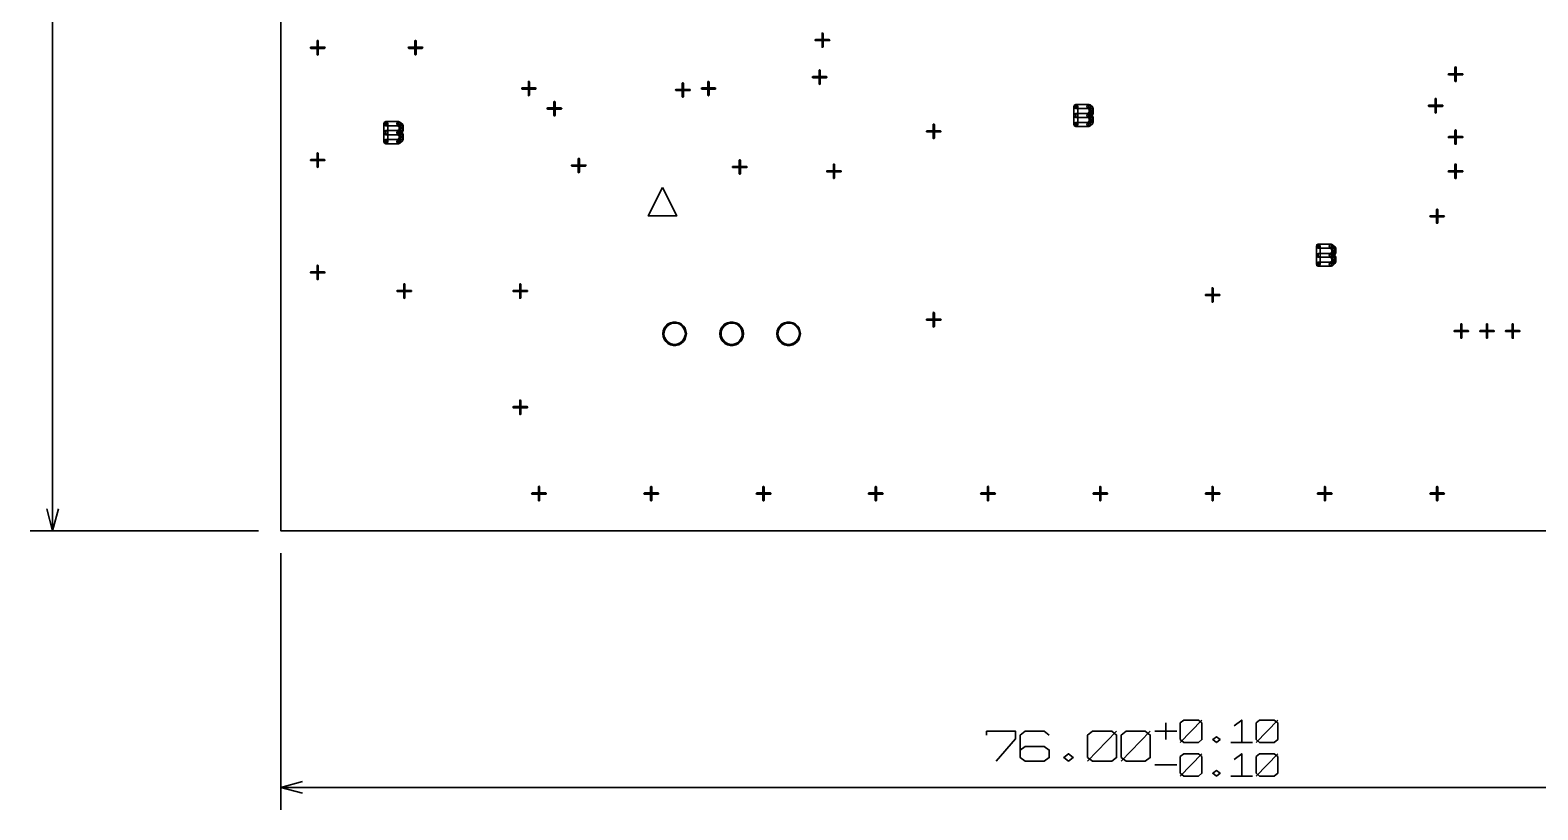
# Model space of a CAD drawing. Header units: millimetres. Extents: x 0 to 1189, y 35 to 806.
# Drawn here: x 592.6 to 777.3, y 415 to 510.5 of the extents above; entities that cross this region are included whole.
import ezdxf

# ---------------------------------------------------------------- set-up
doc = ezdxf.new("R2010")
doc.units = ezdxf.units.MM
doc.layers.add('Pen 1', color=7, linetype='Continuous')

msp = doc.modelspace()

# ---------------------------------------------------------------- linework, layer by layer
at = {"layer": 'Pen 1', "color": 7, "lineweight": 30}
for p, q in [((595.38, 608.72), (595.38, 449.2)), ((620.58, 449.2), (592.62, 449.2)), ((623.33, 446.45), (623.33, 415.02)), ((731.72, 425.67), (731.72, 423.62)), ((733.5, 423.27), (736.15, 426.02)), ((742.8, 423.27), (745.45, 426.02)), ((722.15, 420.98), (725.7, 424.65)), ((726.28, 420.98), (729.83, 424.65)), ((730.4, 424.65), (733.08, 424.65)), ((739.7, 423.27), (742.35, 423.27)), ((733.5, 419.15), (736.15, 421.9)), ((742.8, 419.15), (745.45, 421.9)), ((730.4, 420.52), (733.08, 420.52)), ((623.33, 417.77), (832.35, 417.77)), ((739.7, 419.15), (742.35, 419.15))]:
    msp.add_line(p, q, dxfattribs=at)
for points in [[(623.33, 608.72), (623.33, 449.2), (832.35, 449.2), (832.35, 608.72), (623.33, 608.72)], [(689.62, 510.1), (689.62, 510.15), (689.67, 510.17), (689.72, 510.15), (689.75, 510.1), (689.75, 508.45), (689.72, 508.4), (689.67, 508.4), (689.62, 508.4), (689.62, 508.45), (689.62, 510.1)], [(689.62, 510.1), (689.62, 510.15), (689.67, 510.17), (689.72, 510.15), (689.75, 510.1), (689.75, 508.45), (689.72, 508.4), (689.67, 508.4), (689.62, 508.4), (689.62, 508.45), (689.62, 510.1)], [(627.03, 508.27), (626.97, 508.3), (626.97, 508.35), (626.97, 508.4), (627.03, 508.4), (628.67, 508.4), (628.72, 508.4), (628.75, 508.35), (628.72, 508.3), (628.67, 508.27), (627.03, 508.27)], [(627.03, 508.27), (626.97, 508.3), (626.97, 508.35), (626.97, 508.4), (627.03, 508.4), (628.67, 508.4), (628.72, 508.4), (628.75, 508.35), (628.72, 508.3), (628.67, 508.27), (627.03, 508.27)], [(627.8, 509.17), (627.8, 509.23), (627.85, 509.23), (627.9, 509.23), (627.92, 509.17), (627.92, 507.52), (627.9, 507.48), (627.85, 507.45), (627.8, 507.48), (627.8, 507.52), (627.8, 509.17)], [(627.8, 509.17), (627.8, 509.23), (627.85, 509.23), (627.9, 509.23), (627.92, 509.17), (627.92, 507.52), (627.9, 507.48), (627.85, 507.45), (627.8, 507.48), (627.8, 507.52), (627.8, 509.17)], [(639, 508.27), (638.95, 508.3), (638.92, 508.35), (638.95, 508.4), (639, 508.4), (640.65, 508.4), (640.7, 508.4), (640.72, 508.35), (640.7, 508.3), (640.65, 508.27), (639, 508.27)], [(639, 508.27), (638.95, 508.3), (638.92, 508.35), (638.95, 508.4), (639, 508.4), (640.65, 508.4), (640.7, 508.4), (640.72, 508.35), (640.7, 508.3), (640.65, 508.27), (639, 508.27)], [(639.75, 509.17), (639.78, 509.23), (639.83, 509.23), (639.88, 509.23), (639.9, 509.17), (639.9, 507.52), (639.88, 507.48), (639.83, 507.45), (639.78, 507.48), (639.75, 507.52), (639.75, 509.17)], [(639.75, 509.17), (639.78, 509.23), (639.83, 509.23), (639.88, 509.23), (639.9, 509.17), (639.9, 507.52), (639.88, 507.48), (639.83, 507.45), (639.78, 507.48), (639.75, 507.52), (639.75, 509.17)], [(688.85, 509.23), (688.8, 509.23), (688.8, 509.27), (688.8, 509.33), (688.85, 509.35), (690.5, 509.35), (690.55, 509.33), (690.58, 509.27), (690.55, 509.23), (690.5, 509.23), (688.85, 509.23)], [(688.85, 509.23), (688.8, 509.23), (688.8, 509.27), (688.8, 509.33), (688.85, 509.35), (690.5, 509.35), (690.55, 509.33), (690.58, 509.27), (690.55, 509.23), (690.5, 509.23), (688.85, 509.23)], [(653.65, 504.17), (653.65, 504.23), (653.7, 504.25), (653.75, 504.23), (653.78, 504.17), (653.78, 502.52), (653.75, 502.48), (653.7, 502.45), (653.65, 502.48), (653.65, 502.52), (653.65, 504.17)], [(653.65, 504.17), (653.65, 504.23), (653.7, 504.25), (653.75, 504.23), (653.78, 504.17), (653.78, 502.52), (653.75, 502.48), (653.7, 502.45), (653.65, 502.48), (653.65, 502.52), (653.65, 504.17)], [(675.65, 504.17), (675.67, 504.23), (675.72, 504.25), (675.75, 504.23), (675.78, 504.17), (675.78, 502.52), (675.75, 502.48), (675.72, 502.45), (675.67, 502.48), (675.65, 502.52), (675.65, 504.17)], [(675.65, 504.17), (675.67, 504.23), (675.72, 504.25), (675.75, 504.23), (675.78, 504.17), (675.78, 502.52), (675.75, 502.48), (675.72, 502.45), (675.67, 502.48), (675.65, 502.52), (675.65, 504.17)], [(688.5, 504.67), (688.45, 504.7), (688.45, 504.75), (688.45, 504.8), (688.5, 504.83), (690.15, 504.83), (690.2, 504.8), (690.22, 504.75), (690.2, 504.7), (690.15, 504.67), (688.5, 504.67)], [(688.5, 504.67), (688.45, 504.7), (688.45, 504.75), (688.45, 504.8), (688.5, 504.83), (690.15, 504.83), (690.2, 504.8), (690.22, 504.75), (690.2, 504.7), (690.15, 504.67), (688.5, 504.67)], [(689.28, 505.58), (689.28, 505.62), (689.33, 505.65), (689.38, 505.62), (689.4, 505.58), (689.4, 503.92), (689.38, 503.88), (689.33, 503.85), (689.28, 503.88), (689.28, 503.92), (689.28, 505.58)], [(689.28, 505.58), (689.28, 505.62), (689.33, 505.65), (689.38, 505.62), (689.4, 505.58), (689.4, 503.92), (689.38, 503.88), (689.33, 503.85), (689.28, 503.88), (689.28, 503.92), (689.28, 505.58)], [(766.4, 505.02), (766.35, 505.05), (766.33, 505.1), (766.35, 505.15), (766.4, 505.17), (768.05, 505.17), (768.1, 505.15), (768.12, 505.1), (768.1, 505.05), (768.05, 505.02), (766.4, 505.02)], [(766.4, 505.02), (766.35, 505.05), (766.33, 505.1), (766.35, 505.15), (766.4, 505.17), (768.05, 505.17), (768.1, 505.15), (768.12, 505.1), (768.1, 505.05), (768.05, 505.02), (766.4, 505.02)], [(767.15, 505.92), (767.17, 505.98), (767.22, 506), (767.28, 505.98), (767.3, 505.92), (767.3, 504.27), (767.28, 504.23), (767.22, 504.2), (767.17, 504.23), (767.15, 504.27), (767.15, 505.92)], [(767.15, 505.92), (767.17, 505.98), (767.22, 506), (767.28, 505.98), (767.3, 505.92), (767.3, 504.27), (767.28, 504.23), (767.22, 504.2), (767.17, 504.23), (767.15, 504.27), (767.15, 505.92)], [(652.88, 503.27), (652.83, 503.3), (652.83, 503.35), (652.83, 503.4), (652.88, 503.42), (654.53, 503.42), (654.58, 503.4), (654.6, 503.35), (654.58, 503.3), (654.53, 503.27), (652.88, 503.27)], [(652.88, 503.27), (652.83, 503.3), (652.83, 503.35), (652.83, 503.4), (652.88, 503.42), (654.53, 503.42), (654.58, 503.4), (654.6, 503.35), (654.58, 503.3), (654.53, 503.27), (652.88, 503.27)], [(671.75, 503.1), (671.7, 503.12), (671.67, 503.17), (671.7, 503.23), (671.75, 503.25), (673.4, 503.25), (673.45, 503.23), (673.47, 503.17), (673.45, 503.12), (673.4, 503.1), (671.75, 503.1)], [(671.75, 503.1), (671.7, 503.12), (671.67, 503.17), (671.7, 503.23), (671.75, 503.25), (673.4, 503.25), (673.45, 503.23), (673.47, 503.17), (673.45, 503.12), (673.4, 503.1), (671.75, 503.1)], [(672.5, 504), (672.53, 504.05), (672.58, 504.08), (672.62, 504.05), (672.65, 504), (672.65, 502.35), (672.62, 502.3), (672.58, 502.27), (672.53, 502.3), (672.5, 502.35), (672.5, 504)], [(672.5, 504), (672.53, 504.05), (672.58, 504.08), (672.62, 504.05), (672.65, 504), (672.65, 502.35), (672.62, 502.3), (672.58, 502.27), (672.53, 502.3), (672.5, 502.35), (672.5, 504)], [(674.88, 503.27), (674.85, 503.3), (674.83, 503.35), (674.85, 503.4), (674.88, 503.42), (676.55, 503.42), (676.58, 503.4), (676.6, 503.35), (676.58, 503.3), (676.55, 503.27), (674.88, 503.27)], [(674.88, 503.27), (674.85, 503.3), (674.83, 503.35), (674.85, 503.4), (674.88, 503.42), (676.55, 503.42), (676.58, 503.4), (676.6, 503.35), (676.58, 503.3), (676.55, 503.27), (674.88, 503.27)], [(656.03, 500.83), (655.97, 500.85), (655.95, 500.9), (655.97, 500.95), (656.03, 500.98), (657.67, 500.98), (657.72, 500.95), (657.75, 500.9), (657.72, 500.85), (657.67, 500.83), (656.03, 500.83)], [(656.03, 500.83), (655.97, 500.85), (655.95, 500.9), (655.97, 500.95), (656.03, 500.98), (657.67, 500.98), (657.72, 500.95), (657.75, 500.9), (657.72, 500.85), (657.67, 500.83), (656.03, 500.83)], [(656.78, 501.73), (656.8, 501.77), (656.85, 501.8), (656.9, 501.77), (656.92, 501.73), (656.92, 500.08), (656.9, 500.02), (656.85, 500), (656.8, 500.02), (656.78, 500.08), (656.78, 501.73)], [(656.78, 501.73), (656.8, 501.77), (656.85, 501.8), (656.9, 501.77), (656.92, 501.73), (656.92, 500.08), (656.9, 500.02), (656.85, 500), (656.8, 500.02), (656.78, 500.08), (656.78, 501.73)], [(720.97, 501.15), (720.9, 500.98), (720.72, 500.9), (720.55, 500.98), (720.47, 501.15), (720.55, 501.33), (720.72, 501.4), (720.9, 501.33), (720.97, 501.15)], [(720.72, 498.7), (720.55, 498.77), (720.47, 498.95), (720.47, 501.15), (720.55, 501.33), (720.72, 501.4), (722.3, 501.4), (722.45, 501.35), (722.78, 501.08), (722.85, 500.9), (722.85, 500.88), (722.85, 500.33), (722.78, 500.15), (722.67, 500.05), (722.78, 499.98), (722.85, 499.8), (722.85, 499.77), (722.85, 499.23), (722.78, 499.05), (722.45, 498.77), (722.3, 498.7), (720.72, 498.7)], [(720.97, 498.95), (720.47, 498.95), (720.47, 501.15), (720.97, 501.15), (720.97, 498.95)], [(720.72, 500.9), (720.72, 501.4), (722.3, 501.4), (722.3, 500.9), (720.72, 500.9)], [(720.97, 500.3), (722.2, 500.3), (722.35, 500.45), (722.35, 500.77), (722.2, 500.9), (720.97, 500.9), (720.97, 500.3)], [(722.55, 501.15), (722.47, 500.98), (722.3, 500.9), (722.12, 500.98), (722.05, 501.15), (722.12, 501.33), (722.3, 501.4), (722.47, 501.33), (722.55, 501.15)], [(722.12, 500.98), (722.45, 501.35), (722.78, 501.08), (722.45, 500.7), (722.12, 500.98)], [(722.45, 500.52), (722.78, 500.15), (722.45, 499.88), (722.12, 500.25), (722.45, 500.52)], [(722.85, 500.88), (722.78, 500.7), (722.6, 500.62), (722.42, 500.7), (722.35, 500.88), (722.42, 501.05), (722.6, 501.12), (722.78, 501.05), (722.85, 500.88)], [(722.35, 500.88), (722.85, 500.88), (722.85, 500.33), (722.35, 500.33), (722.35, 500.88)], [(722.85, 500.33), (722.78, 500.15), (722.6, 500.08), (722.42, 500.15), (722.35, 500.33), (722.42, 500.5), (722.6, 500.58), (722.78, 500.5), (722.85, 500.33)], [(763.95, 501.17), (763.9, 501.2), (763.9, 501.25), (763.9, 501.3), (763.95, 501.33), (765.6, 501.33), (765.65, 501.3), (765.67, 501.25), (765.65, 501.2), (765.6, 501.17), (763.95, 501.17)], [(763.95, 501.17), (763.9, 501.2), (763.9, 501.25), (763.9, 501.3), (763.95, 501.33), (765.6, 501.33), (765.65, 501.3), (765.67, 501.25), (765.65, 501.2), (765.6, 501.17), (763.95, 501.17)], [(764.72, 502.08), (764.72, 502.12), (764.78, 502.15), (764.83, 502.12), (764.85, 502.08), (764.85, 500.42), (764.83, 500.38), (764.78, 500.35), (764.72, 500.38), (764.72, 500.42), (764.72, 502.08)], [(764.72, 502.08), (764.72, 502.12), (764.78, 502.15), (764.83, 502.12), (764.85, 502.08), (764.85, 500.42), (764.83, 500.38), (764.78, 500.35), (764.72, 500.38), (764.72, 500.42), (764.72, 502.08)], [(636.42, 499.05), (636.38, 498.88), (636.2, 498.8), (636.03, 498.88), (635.95, 499.05), (636.03, 499.23), (636.2, 499.3), (636.38, 499.23), (636.42, 499.05)], [(636.2, 496.6), (636.03, 496.67), (635.95, 496.85), (635.95, 499.05), (636.03, 499.23), (636.2, 499.3), (637.75, 499.3), (637.92, 499.25), (638.25, 498.98), (638.33, 498.8), (638.33, 498.77), (638.33, 498.23), (638.25, 498.05), (638.12, 497.95), (638.25, 497.88), (638.33, 497.7), (638.33, 497.67), (638.33, 497.12), (638.25, 496.95), (637.92, 496.67), (637.75, 496.6), (636.2, 496.6)], [(636.42, 496.85), (635.95, 496.85), (635.95, 499.05), (636.42, 499.05), (636.42, 496.85)], [(636.2, 498.8), (636.2, 499.3), (637.75, 499.3), (637.75, 498.8), (636.2, 498.8)], [(636.42, 498.2), (637.67, 498.2), (637.83, 498.35), (637.83, 498.67), (637.67, 498.8), (636.42, 498.8), (636.42, 498.2)], [(638, 499.05), (637.92, 498.88), (637.75, 498.8), (637.58, 498.88), (637.53, 499.05), (637.58, 499.23), (637.75, 499.3), (637.92, 499.23), (638, 499.05)], [(637.6, 498.88), (637.92, 499.25), (638.25, 498.98), (637.9, 498.6), (637.6, 498.88)], [(638.33, 498.77), (638.25, 498.6), (638.08, 498.52), (637.9, 498.6), (637.83, 498.77), (637.9, 498.95), (638.08, 499.02), (638.25, 498.95), (638.33, 498.77)], [(637.83, 498.77), (638.33, 498.77), (638.33, 498.23), (637.83, 498.23), (637.83, 498.77)], [(703.25, 498.92), (703.25, 498.98), (703.3, 499), (703.35, 498.98), (703.38, 498.92), (703.38, 497.27), (703.35, 497.23), (703.3, 497.23), (703.25, 497.23), (703.25, 497.27), (703.25, 498.92)], [(703.25, 498.92), (703.25, 498.98), (703.3, 499), (703.35, 498.98), (703.38, 498.92), (703.38, 497.27), (703.35, 497.23), (703.3, 497.23), (703.25, 497.23), (703.25, 497.27), (703.25, 498.92)], [(720.97, 500.05), (720.9, 499.88), (720.72, 499.8), (720.55, 499.88), (720.47, 500.05), (720.55, 500.23), (720.72, 500.3), (720.9, 500.23), (720.97, 500.05)], [(720.97, 498.95), (720.9, 498.77), (720.72, 498.7), (720.55, 498.77), (720.47, 498.95), (720.55, 499.12), (720.72, 499.2), (720.9, 499.12), (720.97, 498.95)], [(720.97, 498.95), (720.9, 498.77), (720.72, 498.7), (720.55, 498.77), (720.47, 498.95), (720.55, 499.12), (720.72, 499.2), (720.9, 499.12), (720.97, 498.95)], [(720.72, 499.8), (720.72, 500.3), (722.3, 500.3), (722.3, 499.8), (720.72, 499.8)], [(722.3, 499.2), (722.3, 498.7), (720.72, 498.7), (720.72, 499.2), (722.3, 499.2)], [(720.97, 499.2), (722.2, 499.2), (722.35, 499.35), (722.35, 499.67), (722.2, 499.8), (720.97, 499.8), (720.97, 499.2)], [(722.55, 500.05), (722.47, 499.88), (722.3, 499.8), (722.12, 499.88), (722.05, 500.05), (722.12, 500.23), (722.3, 500.3), (722.47, 500.23), (722.55, 500.05)], [(722.55, 500.05), (722.47, 499.88), (722.3, 499.8), (722.12, 499.88), (722.05, 500.05), (722.12, 500.23), (722.3, 500.3), (722.47, 500.23), (722.55, 500.05)], [(722.55, 498.95), (722.47, 498.77), (722.3, 498.7), (722.12, 498.77), (722.05, 498.95), (722.12, 499.12), (722.3, 499.2), (722.47, 499.12), (722.55, 498.95)], [(722.12, 499.88), (722.45, 500.25), (722.78, 499.98), (722.45, 499.6), (722.12, 499.88)], [(722.45, 499.42), (722.78, 499.05), (722.45, 498.77), (722.12, 499.15), (722.45, 499.42)], [(722.85, 499.77), (722.78, 499.6), (722.6, 499.52), (722.42, 499.6), (722.35, 499.77), (722.42, 499.95), (722.6, 500.02), (722.78, 499.95), (722.85, 499.77)], [(722.35, 499.77), (722.85, 499.77), (722.85, 499.23), (722.35, 499.23), (722.35, 499.77)], [(722.85, 499.23), (722.78, 499.05), (722.6, 498.98), (722.42, 499.05), (722.35, 499.23), (722.42, 499.4), (722.6, 499.48), (722.78, 499.4), (722.85, 499.23)], [(636.42, 497.95), (636.38, 497.77), (636.2, 497.7), (636.03, 497.77), (635.95, 497.95), (636.03, 498.12), (636.2, 498.2), (636.38, 498.12), (636.42, 497.95)], [(636.42, 496.85), (636.38, 496.67), (636.2, 496.6), (636.03, 496.67), (635.95, 496.85), (636.03, 497.02), (636.2, 497.1), (636.38, 497.02), (636.42, 496.85)], [(636.42, 496.85), (636.38, 496.67), (636.2, 496.6), (636.03, 496.67), (635.95, 496.85), (636.03, 497.02), (636.2, 497.1), (636.38, 497.02), (636.42, 496.85)], [(636.2, 497.7), (636.2, 498.2), (637.75, 498.2), (637.75, 497.7), (636.2, 497.7)], [(637.75, 497.1), (637.75, 496.6), (636.2, 496.6), (636.2, 497.1), (637.75, 497.1)], [(636.42, 497.1), (637.67, 497.1), (637.83, 497.25), (637.83, 497.58), (637.67, 497.7), (636.42, 497.7), (636.42, 497.1)], [(638, 497.95), (637.92, 497.77), (637.75, 497.7), (637.58, 497.77), (637.53, 497.95), (637.58, 498.12), (637.75, 498.2), (637.92, 498.12), (638, 497.95)], [(638, 497.95), (637.92, 497.77), (637.75, 497.7), (637.58, 497.77), (637.53, 497.95), (637.58, 498.12), (637.75, 498.2), (637.92, 498.12), (638, 497.95)], [(638, 496.85), (637.92, 496.67), (637.75, 496.6), (637.58, 496.67), (637.53, 496.85), (637.58, 497.02), (637.75, 497.1), (637.92, 497.02), (638, 496.85)], [(637.9, 498.42), (638.25, 498.05), (637.92, 497.77), (637.6, 498.15), (637.9, 498.42)], [(637.6, 497.77), (637.92, 498.15), (638.25, 497.88), (637.9, 497.5), (637.6, 497.77)], [(637.9, 497.33), (638.25, 496.95), (637.92, 496.67), (637.6, 497.05), (637.9, 497.33)], [(638.33, 498.23), (638.25, 498.05), (638.08, 497.98), (637.9, 498.05), (637.83, 498.23), (637.9, 498.4), (638.08, 498.48), (638.25, 498.4), (638.33, 498.23)], [(638.33, 497.67), (638.25, 497.5), (638.08, 497.42), (637.9, 497.5), (637.83, 497.67), (637.9, 497.85), (638.08, 497.92), (638.25, 497.85), (638.33, 497.67)], [(637.83, 497.67), (638.33, 497.67), (638.33, 497.12), (637.83, 497.12), (637.83, 497.67)], [(638.33, 497.12), (638.25, 496.95), (638.08, 496.88), (637.9, 496.95), (637.83, 497.12), (637.9, 497.3), (638.08, 497.38), (638.25, 497.3), (638.33, 497.12)], [(702.47, 498.05), (702.42, 498.05), (702.42, 498.1), (702.42, 498.15), (702.47, 498.17), (704.12, 498.17), (704.17, 498.15), (704.2, 498.1), (704.17, 498.05), (704.12, 498.05), (702.47, 498.05)], [(702.47, 498.05), (702.42, 498.05), (702.42, 498.1), (702.42, 498.15), (702.47, 498.17), (704.12, 498.17), (704.17, 498.15), (704.2, 498.1), (704.17, 498.05), (704.12, 498.05), (702.47, 498.05)], [(766.4, 497.35), (766.35, 497.35), (766.33, 497.4), (766.35, 497.45), (766.4, 497.48), (768.05, 497.48), (768.1, 497.45), (768.12, 497.4), (768.1, 497.35), (768.05, 497.35), (766.4, 497.35)], [(766.4, 497.35), (766.35, 497.35), (766.33, 497.4), (766.35, 497.45), (766.4, 497.48), (768.05, 497.48), (768.1, 497.45), (768.12, 497.4), (768.1, 497.35), (768.05, 497.35), (766.4, 497.35)], [(767.15, 498.23), (767.17, 498.27), (767.22, 498.3), (767.28, 498.27), (767.3, 498.23), (767.3, 496.58), (767.28, 496.52), (767.22, 496.52), (767.17, 496.52), (767.15, 496.58), (767.15, 498.23)], [(767.15, 498.23), (767.17, 498.27), (767.22, 498.3), (767.28, 498.27), (767.3, 498.23), (767.3, 496.58), (767.28, 496.52), (767.22, 496.52), (767.17, 496.52), (767.15, 496.58), (767.15, 498.23)], [(627.8, 495.42), (627.8, 495.45), (627.85, 495.48), (627.9, 495.45), (627.92, 495.42), (627.92, 493.77), (627.9, 493.73), (627.85, 493.7), (627.8, 493.73), (627.8, 493.77), (627.8, 495.42)], [(627.8, 495.42), (627.8, 495.45), (627.85, 495.48), (627.9, 495.45), (627.92, 495.42), (627.92, 493.77), (627.9, 493.73), (627.85, 493.7), (627.8, 493.73), (627.8, 493.77), (627.8, 495.42)], [(627.03, 494.52), (626.97, 494.55), (626.97, 494.6), (626.97, 494.62), (627.03, 494.65), (628.67, 494.65), (628.72, 494.62), (628.75, 494.6), (628.72, 494.55), (628.67, 494.52), (627.03, 494.52)], [(627.03, 494.52), (626.97, 494.55), (626.97, 494.6), (626.97, 494.62), (627.03, 494.65), (628.67, 494.65), (628.72, 494.62), (628.75, 494.6), (628.72, 494.55), (628.67, 494.52), (627.03, 494.52)], [(659, 493.85), (658.95, 493.88), (658.92, 493.92), (658.95, 493.98), (659, 493.98), (660.65, 493.98), (660.7, 493.98), (660.72, 493.92), (660.7, 493.88), (660.65, 493.85), (659, 493.85)], [(659, 493.85), (658.95, 493.88), (658.92, 493.92), (658.95, 493.98), (659, 493.98), (660.65, 493.98), (660.7, 493.98), (660.72, 493.92), (660.7, 493.88), (660.65, 493.85), (659, 493.85)], [(659.75, 494.75), (659.78, 494.8), (659.83, 494.8), (659.88, 494.8), (659.9, 494.75), (659.9, 493.1), (659.88, 493.05), (659.83, 493.02), (659.78, 493.05), (659.75, 493.1), (659.75, 494.75)], [(659.75, 494.75), (659.78, 494.8), (659.83, 494.8), (659.88, 494.8), (659.9, 494.75), (659.9, 493.1), (659.88, 493.05), (659.83, 493.02), (659.78, 493.05), (659.75, 493.1), (659.75, 494.75)], [(678.72, 493.67), (678.67, 493.7), (678.65, 493.75), (678.67, 493.8), (678.72, 493.8), (680.38, 493.8), (680.42, 493.8), (680.45, 493.75), (680.42, 493.7), (680.38, 493.67), (678.72, 493.67)], [(678.72, 493.67), (678.67, 493.7), (678.65, 493.75), (678.67, 493.8), (678.72, 493.8), (680.38, 493.8), (680.42, 493.8), (680.45, 493.75), (680.42, 493.7), (680.38, 493.67), (678.72, 493.67)], [(679.47, 494.58), (679.5, 494.62), (679.55, 494.62), (679.6, 494.62), (679.62, 494.58), (679.62, 492.92), (679.6, 492.88), (679.55, 492.85), (679.5, 492.88), (679.47, 492.92), (679.47, 494.58)], [(679.47, 494.58), (679.5, 494.62), (679.55, 494.62), (679.6, 494.62), (679.62, 494.58), (679.62, 492.92), (679.6, 492.88), (679.55, 492.85), (679.5, 492.88), (679.47, 492.92), (679.47, 494.58)], [(690.25, 493.15), (690.2, 493.17), (690.2, 493.23), (690.2, 493.27), (690.25, 493.27), (691.9, 493.27), (691.95, 493.27), (691.97, 493.23), (691.95, 493.17), (691.9, 493.15), (690.25, 493.15)], [(690.25, 493.15), (690.2, 493.17), (690.2, 493.23), (690.2, 493.27), (690.25, 493.27), (691.9, 493.27), (691.95, 493.27), (691.97, 493.23), (691.95, 493.17), (691.9, 493.15), (690.25, 493.15)], [(691.03, 494.05), (691.03, 494.1), (691.08, 494.1), (691.12, 494.1), (691.15, 494.05), (691.15, 492.4), (691.12, 492.35), (691.08, 492.33), (691.03, 492.35), (691.03, 492.4), (691.03, 494.05)], [(691.03, 494.05), (691.03, 494.1), (691.08, 494.1), (691.12, 494.1), (691.15, 494.05), (691.15, 492.4), (691.12, 492.35), (691.08, 492.33), (691.03, 492.35), (691.03, 492.4), (691.03, 494.05)], [(766.4, 493.15), (766.35, 493.17), (766.33, 493.23), (766.35, 493.27), (766.4, 493.27), (768.05, 493.27), (768.1, 493.27), (768.12, 493.23), (768.1, 493.17), (768.05, 493.15), (766.4, 493.15)], [(766.4, 493.15), (766.35, 493.17), (766.33, 493.23), (766.35, 493.27), (766.4, 493.27), (768.05, 493.27), (768.1, 493.27), (768.12, 493.23), (768.1, 493.17), (768.05, 493.15), (766.4, 493.15)], [(767.15, 494.05), (767.17, 494.1), (767.22, 494.1), (767.28, 494.1), (767.3, 494.05), (767.3, 492.4), (767.28, 492.35), (767.22, 492.33), (767.17, 492.35), (767.15, 492.4), (767.15, 494.05)], [(767.15, 494.05), (767.17, 494.1), (767.22, 494.1), (767.28, 494.1), (767.3, 494.05), (767.3, 492.4), (767.28, 492.35), (767.22, 492.33), (767.17, 492.35), (767.15, 492.4), (767.15, 494.05)], [(670.08, 491.25), (668.33, 487.75), (671.83, 487.75), (670.08, 491.25)], [(670.08, 491.25), (668.33, 487.75), (671.83, 487.75), (670.08, 491.25)], [(764.15, 487.65), (764.1, 487.67), (764.08, 487.7), (764.1, 487.75), (764.15, 487.77), (765.8, 487.77), (765.83, 487.75), (765.85, 487.7), (765.83, 487.67), (765.8, 487.65), (764.15, 487.65)], [(764.15, 487.65), (764.1, 487.67), (764.08, 487.7), (764.1, 487.75), (764.15, 487.77), (765.8, 487.77), (765.83, 487.75), (765.85, 487.7), (765.83, 487.67), (765.8, 487.65), (764.15, 487.65)], [(764.9, 488.52), (764.92, 488.58), (764.97, 488.6), (765, 488.58), (765.03, 488.52), (765.03, 486.88), (765, 486.85), (764.97, 486.83), (764.92, 486.85), (764.9, 486.88), (764.9, 488.52)], [(764.9, 488.52), (764.92, 488.58), (764.97, 488.6), (765, 488.58), (765.03, 488.52), (765.03, 486.88), (765, 486.85), (764.97, 486.83), (764.92, 486.85), (764.9, 486.88), (764.9, 488.52)], [(750.65, 484.05), (750.58, 483.88), (750.4, 483.8), (750.22, 483.88), (750.17, 484.05), (750.22, 484.23), (750.4, 484.3), (750.58, 484.23), (750.65, 484.05)], [(750.4, 481.6), (750.22, 481.67), (750.17, 481.85), (750.17, 484.05), (750.22, 484.23), (750.4, 484.3), (751.97, 484.3), (752.15, 484.23), (752.45, 483.95), (752.55, 483.77), (752.55, 483.23), (752.47, 483.05), (752.45, 483.02), (752.35, 482.95), (752.45, 482.85), (752.55, 482.67), (752.55, 482.12), (752.47, 481.95), (752.45, 481.92), (752.15, 481.65), (751.97, 481.6), (750.4, 481.6)], [(750.65, 481.85), (750.17, 481.85), (750.17, 484.05), (750.65, 484.05), (750.65, 481.85)], [(750.4, 483.8), (750.4, 484.3), (751.97, 484.3), (751.97, 483.8), (750.4, 483.8)], [(752.22, 484.05), (752.15, 483.88), (751.97, 483.8), (751.8, 483.88), (751.72, 484.05), (751.8, 484.23), (751.97, 484.3), (752.15, 484.23), (752.22, 484.05)], [(751.83, 483.85), (752.15, 484.23), (752.45, 483.95), (752.12, 483.58), (751.83, 483.85)], [(752.55, 483.77), (752.47, 483.6), (752.3, 483.52), (752.12, 483.6), (752.05, 483.77), (752.12, 483.95), (752.3, 484), (752.47, 483.95), (752.55, 483.77)], [(750.65, 482.95), (750.58, 482.77), (750.4, 482.7), (750.22, 482.77), (750.17, 482.95), (750.22, 483.12), (750.4, 483.17), (750.58, 483.12), (750.65, 482.95)], [(750.65, 481.85), (750.58, 481.67), (750.4, 481.6), (750.22, 481.67), (750.17, 481.85), (750.22, 482.02), (750.4, 482.08), (750.58, 482.02), (750.65, 481.85)], [(750.65, 481.85), (750.58, 481.67), (750.4, 481.6), (750.22, 481.67), (750.17, 481.85), (750.22, 482.02), (750.4, 482.08), (750.58, 482.02), (750.65, 481.85)], [(750.4, 482.7), (750.4, 483.17), (751.97, 483.17), (751.97, 482.7), (750.4, 482.7)], [(751.97, 482.08), (751.97, 481.6), (750.4, 481.6), (750.4, 482.08), (751.97, 482.08)], [(750.65, 483.17), (751.9, 483.17), (752.05, 483.33), (752.05, 483.65), (751.9, 483.8), (750.65, 483.8), (750.65, 483.17)], [(750.65, 482.08), (751.9, 482.08), (752.05, 482.23), (752.05, 482.55), (751.9, 482.7), (750.65, 482.7), (750.65, 482.08)], [(752.22, 482.95), (752.15, 482.77), (751.97, 482.7), (751.8, 482.77), (751.72, 482.95), (751.8, 483.12), (751.97, 483.17), (752.15, 483.12), (752.22, 482.95)], [(752.22, 482.95), (752.15, 482.77), (751.97, 482.7), (751.8, 482.77), (751.72, 482.95), (751.8, 483.12), (751.97, 483.17), (752.15, 483.12), (752.22, 482.95)], [(752.22, 481.85), (752.15, 481.67), (751.97, 481.6), (751.8, 481.67), (751.72, 481.85), (751.8, 482.02), (751.97, 482.08), (752.15, 482.02), (752.22, 481.85)], [(752.12, 483.4), (752.45, 483.02), (752.15, 482.75), (751.83, 483.12), (752.12, 483.4)], [(751.83, 482.75), (752.15, 483.12), (752.45, 482.85), (752.12, 482.48), (751.83, 482.75)], [(752.12, 482.3), (752.45, 481.92), (752.15, 481.65), (751.83, 482.02), (752.12, 482.3)], [(752.05, 483.77), (752.55, 483.77), (752.55, 483.23), (752.05, 483.23), (752.05, 483.77)], [(752.55, 483.23), (752.47, 483.05), (752.3, 482.98), (752.12, 483.05), (752.05, 483.23), (752.12, 483.4), (752.3, 483.45), (752.47, 483.4), (752.55, 483.23)], [(752.55, 482.67), (752.47, 482.5), (752.3, 482.42), (752.12, 482.5), (752.05, 482.67), (752.12, 482.85), (752.3, 482.9), (752.47, 482.85), (752.55, 482.67)], [(752.05, 482.67), (752.55, 482.67), (752.55, 482.12), (752.05, 482.12), (752.05, 482.67)], [(752.55, 482.12), (752.47, 481.95), (752.3, 481.88), (752.12, 481.95), (752.05, 482.12), (752.12, 482.3), (752.3, 482.35), (752.47, 482.3), (752.55, 482.12)], [(627.03, 480.77), (626.97, 480.77), (626.97, 480.83), (626.97, 480.88), (627.03, 480.9), (628.67, 480.9), (628.72, 480.88), (628.75, 480.83), (628.72, 480.77), (628.67, 480.77), (627.03, 480.77)], [(627.03, 480.77), (626.97, 480.77), (626.97, 480.83), (626.97, 480.88), (627.03, 480.9), (628.67, 480.9), (628.72, 480.88), (628.75, 480.83), (628.72, 480.77), (628.67, 480.77), (627.03, 480.77)], [(627.8, 481.65), (627.8, 481.7), (627.85, 481.73), (627.9, 481.7), (627.92, 481.65), (627.92, 480), (627.9, 479.95), (627.85, 479.95), (627.8, 479.95), (627.8, 480), (627.8, 481.65)], [(627.8, 481.65), (627.8, 481.7), (627.85, 481.73), (627.9, 481.7), (627.92, 481.65), (627.92, 480), (627.9, 479.95), (627.85, 479.95), (627.8, 479.95), (627.8, 480), (627.8, 481.65)], [(637.62, 478.48), (637.58, 478.5), (637.55, 478.55), (637.58, 478.6), (637.62, 478.62), (639.28, 478.62), (639.33, 478.6), (639.35, 478.55), (639.33, 478.5), (639.28, 478.48), (637.62, 478.48)], [(637.62, 478.48), (637.58, 478.5), (637.55, 478.55), (637.58, 478.6), (637.62, 478.62), (639.28, 478.62), (639.33, 478.6), (639.35, 478.55), (639.33, 478.5), (639.28, 478.48), (637.62, 478.48)], [(638.38, 479.38), (638.4, 479.42), (638.45, 479.45), (638.5, 479.42), (638.53, 479.38), (638.53, 477.73), (638.5, 477.67), (638.45, 477.65), (638.4, 477.67), (638.38, 477.73), (638.38, 479.38)], [(638.38, 479.38), (638.4, 479.42), (638.45, 479.45), (638.5, 479.42), (638.53, 479.38), (638.53, 477.73), (638.5, 477.67), (638.45, 477.65), (638.4, 477.67), (638.38, 477.73), (638.38, 479.38)], [(651.83, 478.48), (651.78, 478.5), (651.78, 478.55), (651.78, 478.6), (651.83, 478.62), (653.47, 478.62), (653.53, 478.6), (653.55, 478.55), (653.53, 478.5), (653.47, 478.48), (651.83, 478.48)], [(651.83, 478.48), (651.78, 478.5), (651.78, 478.55), (651.78, 478.6), (651.83, 478.62), (653.47, 478.62), (653.53, 478.6), (653.55, 478.55), (653.53, 478.5), (653.47, 478.48), (651.83, 478.48)], [(652.6, 479.38), (652.6, 479.42), (652.65, 479.45), (652.7, 479.42), (652.72, 479.38), (652.72, 477.73), (652.7, 477.67), (652.65, 477.65), (652.6, 477.67), (652.6, 477.73), (652.6, 479.38)], [(652.6, 479.38), (652.6, 479.42), (652.65, 479.45), (652.7, 479.42), (652.72, 479.38), (652.72, 477.73), (652.7, 477.67), (652.65, 477.65), (652.6, 477.67), (652.6, 477.73), (652.6, 479.38)], [(737.4, 478.9), (737.4, 478.95), (737.45, 478.98), (737.5, 478.95), (737.53, 478.9), (737.53, 477.25), (737.5, 477.2), (737.45, 477.2), (737.4, 477.2), (737.4, 477.25), (737.4, 478.9)], [(737.4, 478.9), (737.4, 478.95), (737.45, 478.98), (737.5, 478.95), (737.53, 478.9), (737.53, 477.25), (737.5, 477.2), (737.45, 477.2), (737.4, 477.2), (737.4, 477.25), (737.4, 478.9)], [(736.62, 478.02), (736.58, 478.02), (736.58, 478.08), (736.58, 478.12), (736.62, 478.15), (738.28, 478.15), (738.33, 478.12), (738.35, 478.08), (738.33, 478.02), (738.28, 478.02), (736.62, 478.02)], [(736.62, 478.02), (736.58, 478.02), (736.58, 478.08), (736.58, 478.12), (736.62, 478.15), (738.28, 478.15), (738.33, 478.12), (738.35, 478.08), (738.33, 478.02), (738.28, 478.02), (736.62, 478.02)], [(670.12, 473.33), (670.15, 473.67), (670.28, 474), (670.47, 474.27), (670.75, 474.52), (671.05, 474.67), (671.38, 474.75), (671.72, 474.75), (672.08, 474.67), (672.38, 474.52), (672.65, 474.27), (672.85, 474), (672.95, 473.67), (673, 473.33), (672.88, 473.33), (672.83, 473.67), (672.67, 474), (672.47, 474.27), (672.2, 474.48), (671.88, 474.6), (671.53, 474.62), (671.17, 474.58), (670.85, 474.42), (670.6, 474.2), (670.4, 473.92), (670.28, 473.6), (670.25, 473.33), (670.12, 473.33)], [(673, 473.33), (672.95, 472.98), (672.85, 472.65), (672.65, 472.38), (672.38, 472.15), (672.08, 471.98), (671.72, 471.9), (671.38, 471.9), (671.05, 471.98), (670.75, 472.15), (670.47, 472.38), (670.28, 472.65), (670.15, 472.98), (670.12, 473.33), (670.15, 473.67), (670.28, 474), (670.47, 474.27), (670.75, 474.52), (671.05, 474.67), (671.38, 474.75), (671.72, 474.75), (672.08, 474.67), (672.38, 474.52), (672.65, 474.27), (672.85, 474), (672.95, 473.67), (673, 473.33)], [(672.88, 473.33), (672.83, 473.67), (672.67, 474), (672.47, 474.27), (672.2, 474.48), (671.88, 474.6), (671.53, 474.62), (671.17, 474.58), (670.85, 474.42), (670.6, 474.2), (670.4, 473.92), (670.28, 473.6), (670.25, 473.25), (670.33, 472.9), (670.47, 472.6), (670.7, 472.33), (671, 472.15), (671.33, 472.05), (671.67, 472.02), (672.03, 472.1), (672.33, 472.27), (672.58, 472.5), (672.75, 472.8), (672.85, 473.15), (672.88, 473.33)], [(677.1, 473.33), (677.15, 473.67), (677.28, 474), (677.47, 474.27), (677.72, 474.52), (678.03, 474.67), (678.38, 474.75), (678.72, 474.75), (679.05, 474.67), (679.38, 474.52), (679.62, 474.27), (679.83, 474), (679.95, 473.67), (680, 473.33), (679.85, 473.33), (679.8, 473.67), (679.67, 474), (679.45, 474.27), (679.17, 474.48), (678.85, 474.6), (678.5, 474.62), (678.15, 474.58), (677.85, 474.42), (677.58, 474.2), (677.38, 473.92), (677.28, 473.6), (677.25, 473.33), (677.1, 473.33)], [(680, 473.33), (679.95, 472.98), (679.83, 472.65), (679.62, 472.38), (679.38, 472.15), (679.05, 471.98), (678.72, 471.9), (678.38, 471.9), (678.03, 471.98), (677.72, 472.15), (677.47, 472.38), (677.28, 472.65), (677.15, 472.98), (677.1, 473.33), (677.15, 473.67), (677.28, 474), (677.47, 474.27), (677.72, 474.52), (678.03, 474.67), (678.38, 474.75), (678.72, 474.75), (679.05, 474.67), (679.38, 474.52), (679.62, 474.27), (679.83, 474), (679.95, 473.67), (680, 473.33)], [(679.85, 473.33), (679.8, 473.67), (679.67, 474), (679.45, 474.27), (679.17, 474.48), (678.85, 474.6), (678.5, 474.62), (678.15, 474.58), (677.85, 474.42), (677.58, 474.2), (677.38, 473.92), (677.28, 473.6), (677.25, 473.25), (677.3, 472.9), (677.47, 472.6), (677.7, 472.33), (678, 472.15), (678.33, 472.05), (678.67, 472.02), (679, 472.1), (679.33, 472.27), (679.58, 472.5), (679.75, 472.8), (679.85, 473.15), (679.85, 473.33)], [(684.1, 473.33), (684.12, 473.67), (684.25, 474), (684.45, 474.27), (684.7, 474.52), (685.03, 474.67), (685.35, 474.75), (685.7, 474.75), (686.05, 474.67), (686.35, 474.52), (686.62, 474.27), (686.8, 474), (686.92, 473.67), (686.97, 473.33), (686.85, 473.33), (686.8, 473.67), (686.65, 474), (686.45, 474.27), (686.15, 474.48), (685.83, 474.6), (685.5, 474.62), (685.15, 474.58), (684.83, 474.42), (684.58, 474.2), (684.38, 473.92), (684.25, 473.6), (684.22, 473.33), (684.1, 473.33)], [(686.97, 473.33), (686.92, 472.98), (686.8, 472.65), (686.6, 472.38), (686.35, 472.15), (686.05, 471.98), (685.7, 471.9), (685.35, 471.9), (685.03, 471.98), (684.7, 472.15), (684.45, 472.38), (684.25, 472.65), (684.12, 472.98), (684.1, 473.33), (684.12, 473.67), (684.25, 474), (684.45, 474.27), (684.7, 474.52), (685.03, 474.67), (685.35, 474.75), (685.7, 474.75), (686.05, 474.67), (686.35, 474.52), (686.62, 474.27), (686.8, 474), (686.92, 473.67), (686.97, 473.33)], [(686.85, 473.33), (686.8, 473.67), (686.65, 474), (686.45, 474.27), (686.15, 474.48), (685.83, 474.6), (685.5, 474.62), (685.15, 474.58), (684.83, 474.42), (684.58, 474.2), (684.38, 473.92), (684.25, 473.6), (684.22, 473.25), (684.3, 472.9), (684.45, 472.6), (684.67, 472.33), (684.97, 472.15), (685.3, 472.05), (685.65, 472.02), (686, 472.1), (686.3, 472.27), (686.55, 472.5), (686.72, 472.8), (686.83, 473.15), (686.85, 473.33)], [(702.47, 474.98), (702.42, 475), (702.42, 475.05), (702.42, 475.1), (702.47, 475.12), (704.12, 475.12), (704.17, 475.1), (704.2, 475.05), (704.17, 475), (704.12, 474.98), (702.47, 474.98)], [(702.47, 474.98), (702.42, 475), (702.42, 475.05), (702.42, 475.1), (702.47, 475.12), (704.12, 475.12), (704.17, 475.1), (704.2, 475.05), (704.17, 475), (704.12, 474.98), (702.47, 474.98)], [(703.25, 475.88), (703.25, 475.92), (703.3, 475.95), (703.35, 475.92), (703.38, 475.88), (703.38, 474.23), (703.35, 474.17), (703.3, 474.15), (703.25, 474.17), (703.25, 474.23), (703.25, 475.88)], [(703.25, 475.88), (703.25, 475.92), (703.3, 475.95), (703.35, 475.92), (703.38, 475.88), (703.38, 474.23), (703.35, 474.17), (703.3, 474.15), (703.25, 474.17), (703.25, 474.23), (703.25, 475.88)], [(670.25, 473.33), (670.3, 472.98), (670.42, 472.65), (670.65, 472.4), (670.92, 472.17), (671.25, 472.05), (671.6, 472.02), (671.95, 472.08), (672.25, 472.23), (672.53, 472.45), (672.72, 472.73), (672.85, 473.08), (672.88, 473.33), (673, 473.33), (672.95, 472.98), (672.85, 472.65), (672.65, 472.38), (672.38, 472.15), (672.08, 471.98), (671.72, 471.9), (671.38, 471.9), (671.05, 471.98), (670.75, 472.15), (670.47, 472.38), (670.28, 472.65), (670.15, 472.98), (670.12, 473.33), (670.25, 473.33)], [(677.25, 473.33), (677.28, 472.98), (677.42, 472.65), (677.62, 472.4), (677.92, 472.17), (678.25, 472.05), (678.58, 472.02), (678.92, 472.08), (679.25, 472.23), (679.5, 472.45), (679.7, 472.73), (679.83, 473.08), (679.85, 473.33), (680, 473.33), (679.95, 472.98), (679.83, 472.65), (679.62, 472.38), (679.38, 472.15), (679.05, 471.98), (678.72, 471.9), (678.38, 471.9), (678.03, 471.98), (677.72, 472.15), (677.47, 472.38), (677.28, 472.65), (677.15, 472.98), (677.1, 473.33), (677.25, 473.33)], [(684.22, 473.33), (684.28, 472.98), (684.4, 472.65), (684.62, 472.4), (684.9, 472.17), (685.22, 472.05), (685.58, 472.02), (685.92, 472.08), (686.22, 472.23), (686.5, 472.45), (686.7, 472.73), (686.8, 473.08), (686.85, 473.33), (686.97, 473.33), (686.92, 472.98), (686.8, 472.65), (686.6, 472.38), (686.35, 472.15), (686.05, 471.98), (685.7, 471.9), (685.35, 471.9), (685.03, 471.98), (684.7, 472.15), (684.45, 472.38), (684.25, 472.65), (684.12, 472.98), (684.1, 473.33), (684.22, 473.33)], [(767.1, 473.6), (767.05, 473.6), (767.03, 473.65), (767.05, 473.7), (767.1, 473.73), (768.75, 473.73), (768.8, 473.7), (768.83, 473.65), (768.8, 473.6), (768.75, 473.6), (767.1, 473.6)], [(767.1, 473.6), (767.05, 473.6), (767.03, 473.65), (767.05, 473.7), (767.1, 473.73), (768.75, 473.73), (768.8, 473.7), (768.83, 473.65), (768.8, 473.6), (768.75, 473.6), (767.1, 473.6)], [(767.85, 474.48), (767.88, 474.52), (767.92, 474.55), (767.97, 474.52), (768, 474.48), (768, 472.83), (767.97, 472.77), (767.92, 472.77), (767.88, 472.77), (767.85, 472.83), (767.85, 474.48)], [(767.85, 474.48), (767.88, 474.52), (767.92, 474.55), (767.97, 474.52), (768, 474.48), (768, 472.83), (767.97, 472.77), (767.92, 472.77), (767.88, 472.77), (767.85, 472.83), (767.85, 474.48)], [(770.25, 473.6), (770.2, 473.6), (770.17, 473.65), (770.2, 473.7), (770.25, 473.73), (771.9, 473.73), (771.95, 473.7), (771.97, 473.65), (771.95, 473.6), (771.9, 473.6), (770.25, 473.6)], [(770.25, 473.6), (770.2, 473.6), (770.17, 473.65), (770.2, 473.7), (770.25, 473.73), (771.9, 473.73), (771.95, 473.7), (771.97, 473.65), (771.95, 473.6), (771.9, 473.6), (770.25, 473.6)], [(771, 474.48), (771.03, 474.52), (771.08, 474.55), (771.12, 474.52), (771.15, 474.48), (771.15, 472.83), (771.12, 472.77), (771.08, 472.77), (771.03, 472.77), (771, 472.83), (771, 474.48)], [(771, 474.48), (771.03, 474.52), (771.08, 474.55), (771.12, 474.52), (771.15, 474.48), (771.15, 472.83), (771.12, 472.77), (771.08, 472.77), (771.03, 472.77), (771, 472.83), (771, 474.48)], [(773.4, 473.6), (773.35, 473.6), (773.33, 473.65), (773.35, 473.7), (773.4, 473.73), (775.05, 473.73), (775.1, 473.7), (775.1, 473.65), (775.1, 473.6), (775.05, 473.6), (773.4, 473.6)], [(773.4, 473.6), (773.35, 473.6), (773.33, 473.65), (773.35, 473.7), (773.4, 473.73), (775.05, 473.73), (775.1, 473.7), (775.1, 473.65), (775.1, 473.6), (775.05, 473.6), (773.4, 473.6)], [(774.15, 474.48), (774.17, 474.52), (774.22, 474.55), (774.28, 474.52), (774.28, 474.48), (774.28, 472.83), (774.28, 472.77), (774.22, 472.77), (774.17, 472.77), (774.15, 472.83), (774.15, 474.48)], [(774.15, 474.48), (774.17, 474.52), (774.22, 474.55), (774.28, 474.52), (774.28, 474.48), (774.28, 472.83), (774.28, 472.77), (774.22, 472.77), (774.17, 472.77), (774.15, 472.83), (774.15, 474.48)], [(651.83, 464.27), (651.78, 464.27), (651.78, 464.33), (651.78, 464.38), (651.83, 464.4), (653.47, 464.4), (653.53, 464.38), (653.55, 464.33), (653.53, 464.27), (653.47, 464.27), (651.83, 464.27)], [(651.83, 464.27), (651.78, 464.27), (651.78, 464.33), (651.78, 464.38), (651.83, 464.4), (653.47, 464.4), (653.53, 464.38), (653.55, 464.33), (653.53, 464.27), (653.47, 464.27), (651.83, 464.27)], [(652.6, 465.15), (652.6, 465.2), (652.65, 465.23), (652.7, 465.2), (652.72, 465.15), (652.72, 463.5), (652.7, 463.45), (652.65, 463.45), (652.6, 463.45), (652.6, 463.5), (652.6, 465.15)], [(652.6, 465.15), (652.6, 465.2), (652.65, 465.23), (652.7, 465.2), (652.72, 465.15), (652.72, 463.5), (652.7, 463.45), (652.65, 463.45), (652.6, 463.45), (652.6, 463.5), (652.6, 465.15)], [(654.88, 454.58), (654.9, 454.62), (654.95, 454.65), (655, 454.62), (655.03, 454.58), (655.03, 452.92), (655, 452.88), (654.95, 452.85), (654.9, 452.88), (654.88, 452.92), (654.88, 454.58)], [(654.88, 454.58), (654.9, 454.62), (654.95, 454.65), (655, 454.62), (655.03, 454.58), (655.03, 452.92), (655, 452.88), (654.95, 452.85), (654.9, 452.88), (654.88, 452.92), (654.88, 454.58)], [(668.62, 454.58), (668.65, 454.62), (668.7, 454.65), (668.75, 454.62), (668.78, 454.58), (668.78, 452.92), (668.75, 452.88), (668.7, 452.85), (668.65, 452.88), (668.62, 452.92), (668.62, 454.58)], [(668.62, 454.58), (668.65, 454.62), (668.7, 454.65), (668.75, 454.62), (668.78, 454.58), (668.78, 452.92), (668.75, 452.88), (668.7, 452.85), (668.65, 452.88), (668.62, 452.92), (668.62, 454.58)], [(682.38, 454.58), (682.4, 454.62), (682.45, 454.65), (682.5, 454.62), (682.53, 454.58), (682.53, 452.92), (682.5, 452.88), (682.45, 452.85), (682.4, 452.88), (682.38, 452.92), (682.38, 454.58)], [(682.38, 454.58), (682.4, 454.62), (682.45, 454.65), (682.5, 454.62), (682.53, 454.58), (682.53, 452.92), (682.5, 452.88), (682.45, 452.85), (682.4, 452.88), (682.38, 452.92), (682.38, 454.58)], [(696.12, 454.58), (696.15, 454.62), (696.2, 454.65), (696.25, 454.62), (696.28, 454.58), (696.28, 452.92), (696.25, 452.88), (696.2, 452.85), (696.15, 452.88), (696.12, 452.92), (696.12, 454.58)], [(696.12, 454.58), (696.15, 454.62), (696.2, 454.65), (696.25, 454.62), (696.28, 454.58), (696.28, 452.92), (696.25, 452.88), (696.2, 452.85), (696.15, 452.88), (696.12, 452.92), (696.12, 454.58)], [(709.88, 454.58), (709.9, 454.62), (709.95, 454.65), (710, 454.62), (710.03, 454.58), (710.03, 452.92), (710, 452.88), (709.95, 452.85), (709.9, 452.88), (709.88, 452.92), (709.88, 454.58)], [(709.88, 454.58), (709.9, 454.62), (709.95, 454.65), (710, 454.62), (710.03, 454.58), (710.03, 452.92), (710, 452.88), (709.95, 452.85), (709.9, 452.88), (709.88, 452.92), (709.88, 454.58)], [(723.65, 454.58), (723.65, 454.62), (723.7, 454.65), (723.75, 454.62), (723.78, 454.58), (723.78, 452.92), (723.75, 452.88), (723.7, 452.85), (723.65, 452.88), (723.65, 452.92), (723.65, 454.58)], [(723.65, 454.58), (723.65, 454.62), (723.7, 454.65), (723.75, 454.62), (723.78, 454.58), (723.78, 452.92), (723.75, 452.88), (723.7, 452.85), (723.65, 452.88), (723.65, 452.92), (723.65, 454.58)], [(737.4, 454.58), (737.4, 454.62), (737.45, 454.65), (737.5, 454.62), (737.53, 454.58), (737.53, 452.92), (737.5, 452.88), (737.45, 452.85), (737.4, 452.88), (737.4, 452.92), (737.4, 454.58)], [(737.4, 454.58), (737.4, 454.62), (737.45, 454.65), (737.5, 454.62), (737.53, 454.58), (737.53, 452.92), (737.5, 452.88), (737.45, 452.85), (737.4, 452.88), (737.4, 452.92), (737.4, 454.58)], [(751.15, 454.58), (751.17, 454.62), (751.2, 454.65), (751.25, 454.62), (751.28, 454.58), (751.28, 452.92), (751.25, 452.88), (751.2, 452.85), (751.17, 452.88), (751.15, 452.92), (751.15, 454.58)], [(751.15, 454.58), (751.17, 454.62), (751.2, 454.65), (751.25, 454.62), (751.28, 454.58), (751.28, 452.92), (751.25, 452.88), (751.2, 452.85), (751.17, 452.88), (751.15, 452.92), (751.15, 454.58)], [(764.9, 454.58), (764.92, 454.62), (764.97, 454.65), (765, 454.62), (765.03, 454.58), (765.03, 452.92), (765, 452.88), (764.97, 452.85), (764.92, 452.88), (764.9, 452.92), (764.9, 454.58)], [(764.9, 454.58), (764.92, 454.62), (764.97, 454.65), (765, 454.62), (765.03, 454.58), (765.03, 452.92), (765, 452.88), (764.97, 452.85), (764.92, 452.88), (764.9, 452.92), (764.9, 454.58)], [(654.12, 453.67), (654.08, 453.7), (654.05, 453.75), (654.08, 453.8), (654.12, 453.83), (655.78, 453.83), (655.83, 453.8), (655.85, 453.75), (655.83, 453.7), (655.78, 453.67), (654.12, 453.67)], [(654.12, 453.67), (654.08, 453.7), (654.05, 453.75), (654.08, 453.8), (654.12, 453.83), (655.78, 453.83), (655.83, 453.8), (655.85, 453.75), (655.83, 453.7), (655.78, 453.67), (654.12, 453.67)], [(667.88, 453.67), (667.83, 453.7), (667.8, 453.75), (667.83, 453.8), (667.88, 453.83), (669.53, 453.83), (669.58, 453.8), (669.6, 453.75), (669.58, 453.7), (669.53, 453.67), (667.88, 453.67)], [(667.88, 453.67), (667.83, 453.7), (667.8, 453.75), (667.83, 453.8), (667.88, 453.83), (669.53, 453.83), (669.58, 453.8), (669.6, 453.75), (669.58, 453.7), (669.53, 453.67), (667.88, 453.67)], [(681.62, 453.67), (681.58, 453.7), (681.55, 453.75), (681.58, 453.8), (681.62, 453.83), (683.28, 453.83), (683.33, 453.8), (683.35, 453.75), (683.33, 453.7), (683.28, 453.67), (681.62, 453.67)], [(681.62, 453.67), (681.58, 453.7), (681.55, 453.75), (681.58, 453.8), (681.62, 453.83), (683.28, 453.83), (683.33, 453.8), (683.35, 453.75), (683.33, 453.7), (683.28, 453.67), (681.62, 453.67)], [(695.38, 453.67), (695.33, 453.7), (695.3, 453.75), (695.33, 453.8), (695.38, 453.83), (697.03, 453.83), (697.08, 453.8), (697.1, 453.75), (697.08, 453.7), (697.03, 453.67), (695.38, 453.67)], [(695.38, 453.67), (695.33, 453.7), (695.3, 453.75), (695.33, 453.8), (695.38, 453.83), (697.03, 453.83), (697.08, 453.8), (697.1, 453.75), (697.08, 453.7), (697.03, 453.67), (695.38, 453.67)], [(709.12, 453.67), (709.08, 453.7), (709.05, 453.75), (709.08, 453.8), (709.12, 453.83), (710.78, 453.83), (710.83, 453.8), (710.85, 453.75), (710.83, 453.7), (710.78, 453.67), (709.12, 453.67)], [(709.12, 453.67), (709.08, 453.7), (709.05, 453.75), (709.08, 453.8), (709.12, 453.83), (710.78, 453.83), (710.83, 453.8), (710.85, 453.75), (710.83, 453.7), (710.78, 453.67), (709.12, 453.67)], [(722.88, 453.67), (722.83, 453.7), (722.83, 453.75), (722.83, 453.8), (722.88, 453.83), (724.53, 453.83), (724.58, 453.8), (724.6, 453.75), (724.58, 453.7), (724.53, 453.67), (722.88, 453.67)], [(722.88, 453.67), (722.83, 453.7), (722.83, 453.75), (722.83, 453.8), (722.88, 453.83), (724.53, 453.83), (724.58, 453.8), (724.6, 453.75), (724.58, 453.7), (724.53, 453.67), (722.88, 453.67)], [(736.62, 453.67), (736.58, 453.7), (736.58, 453.75), (736.58, 453.8), (736.62, 453.83), (738.28, 453.83), (738.33, 453.8), (738.35, 453.75), (738.33, 453.7), (738.28, 453.67), (736.62, 453.67)], [(736.62, 453.67), (736.58, 453.7), (736.58, 453.75), (736.58, 453.8), (736.62, 453.83), (738.28, 453.83), (738.33, 453.8), (738.35, 453.75), (738.33, 453.7), (738.28, 453.67), (736.62, 453.67)], [(750.38, 453.67), (750.33, 453.7), (750.33, 453.75), (750.33, 453.8), (750.38, 453.83), (752.03, 453.83), (752.08, 453.8), (752.1, 453.75), (752.08, 453.7), (752.03, 453.67), (750.38, 453.67)], [(750.38, 453.67), (750.33, 453.7), (750.33, 453.75), (750.33, 453.8), (750.38, 453.83), (752.03, 453.83), (752.08, 453.8), (752.1, 453.75), (752.08, 453.7), (752.03, 453.67), (750.38, 453.67)], [(764.15, 453.67), (764.1, 453.7), (764.08, 453.75), (764.1, 453.8), (764.15, 453.83), (765.8, 453.83), (765.83, 453.8), (765.85, 453.75), (765.83, 453.7), (765.8, 453.67), (764.15, 453.67)], [(764.15, 453.67), (764.1, 453.7), (764.08, 453.75), (764.1, 453.8), (764.15, 453.83), (765.8, 453.83), (765.83, 453.8), (765.85, 453.75), (765.83, 453.7), (765.8, 453.67), (764.15, 453.67)], [(594.65, 451.88), (595.38, 449.2), (596.08, 451.88)], [(733.5, 423.62), (733.5, 425.67), (733.95, 426.02), (735.72, 426.02), (736.15, 425.67), (736.15, 423.62), (735.72, 423.27), (733.95, 423.27), (733.5, 423.62)], [(741.03, 423.27), (741.03, 426.02), (740.12, 425.33)], [(742.8, 423.62), (742.8, 425.67), (743.22, 426.02), (745, 426.02), (745.45, 425.67), (745.45, 423.62), (745, 423.27), (743.22, 423.27), (742.8, 423.62)], [(709.78, 424.17), (709.78, 424.65), (713.33, 424.65), (713.33, 423.73), (710.95, 420.98)], [(717.45, 424.17), (716.85, 424.65), (714.5, 424.65), (713.9, 424.17), (713.9, 421.42), (714.5, 420.98), (716.85, 420.98), (717.45, 421.42), (717.45, 422.35), (716.85, 422.8), (714.5, 422.8), (713.9, 422.35)], [(722.15, 421.42), (722.15, 424.17), (722.75, 424.65), (725.1, 424.65), (725.7, 424.17), (725.7, 421.42), (725.1, 420.98), (722.75, 420.98), (722.15, 421.42)], [(726.28, 421.42), (726.28, 424.17), (726.88, 424.65), (729.22, 424.65), (729.83, 424.17), (729.83, 421.42), (729.22, 420.98), (726.88, 420.98), (726.28, 421.42)], [(737.92, 423.27), (737.47, 423.62), (737.92, 423.95), (738.38, 423.62), (737.92, 423.27)], [(719.8, 420.98), (719.22, 421.42), (719.8, 421.9), (720.4, 421.42), (719.8, 420.98)], [(733.5, 419.5), (733.5, 421.55), (733.95, 421.9), (735.72, 421.9), (736.15, 421.55), (736.15, 419.5), (735.72, 419.15), (733.95, 419.15), (733.5, 419.5)], [(741.03, 419.15), (741.03, 421.9), (740.12, 421.2)], [(742.8, 419.5), (742.8, 421.55), (743.22, 421.9), (745, 421.9), (745.45, 421.55), (745.45, 419.5), (745, 419.15), (743.22, 419.15), (742.8, 419.5)], [(737.92, 419.15), (737.47, 419.5), (737.92, 419.83), (738.38, 419.5), (737.92, 419.15)], [(625.97, 418.48), (623.33, 417.77), (625.97, 417.05)]]:
    msp.add_lwpolyline(points, dxfattribs=at)

doc.saveas('drawing.dxf')
